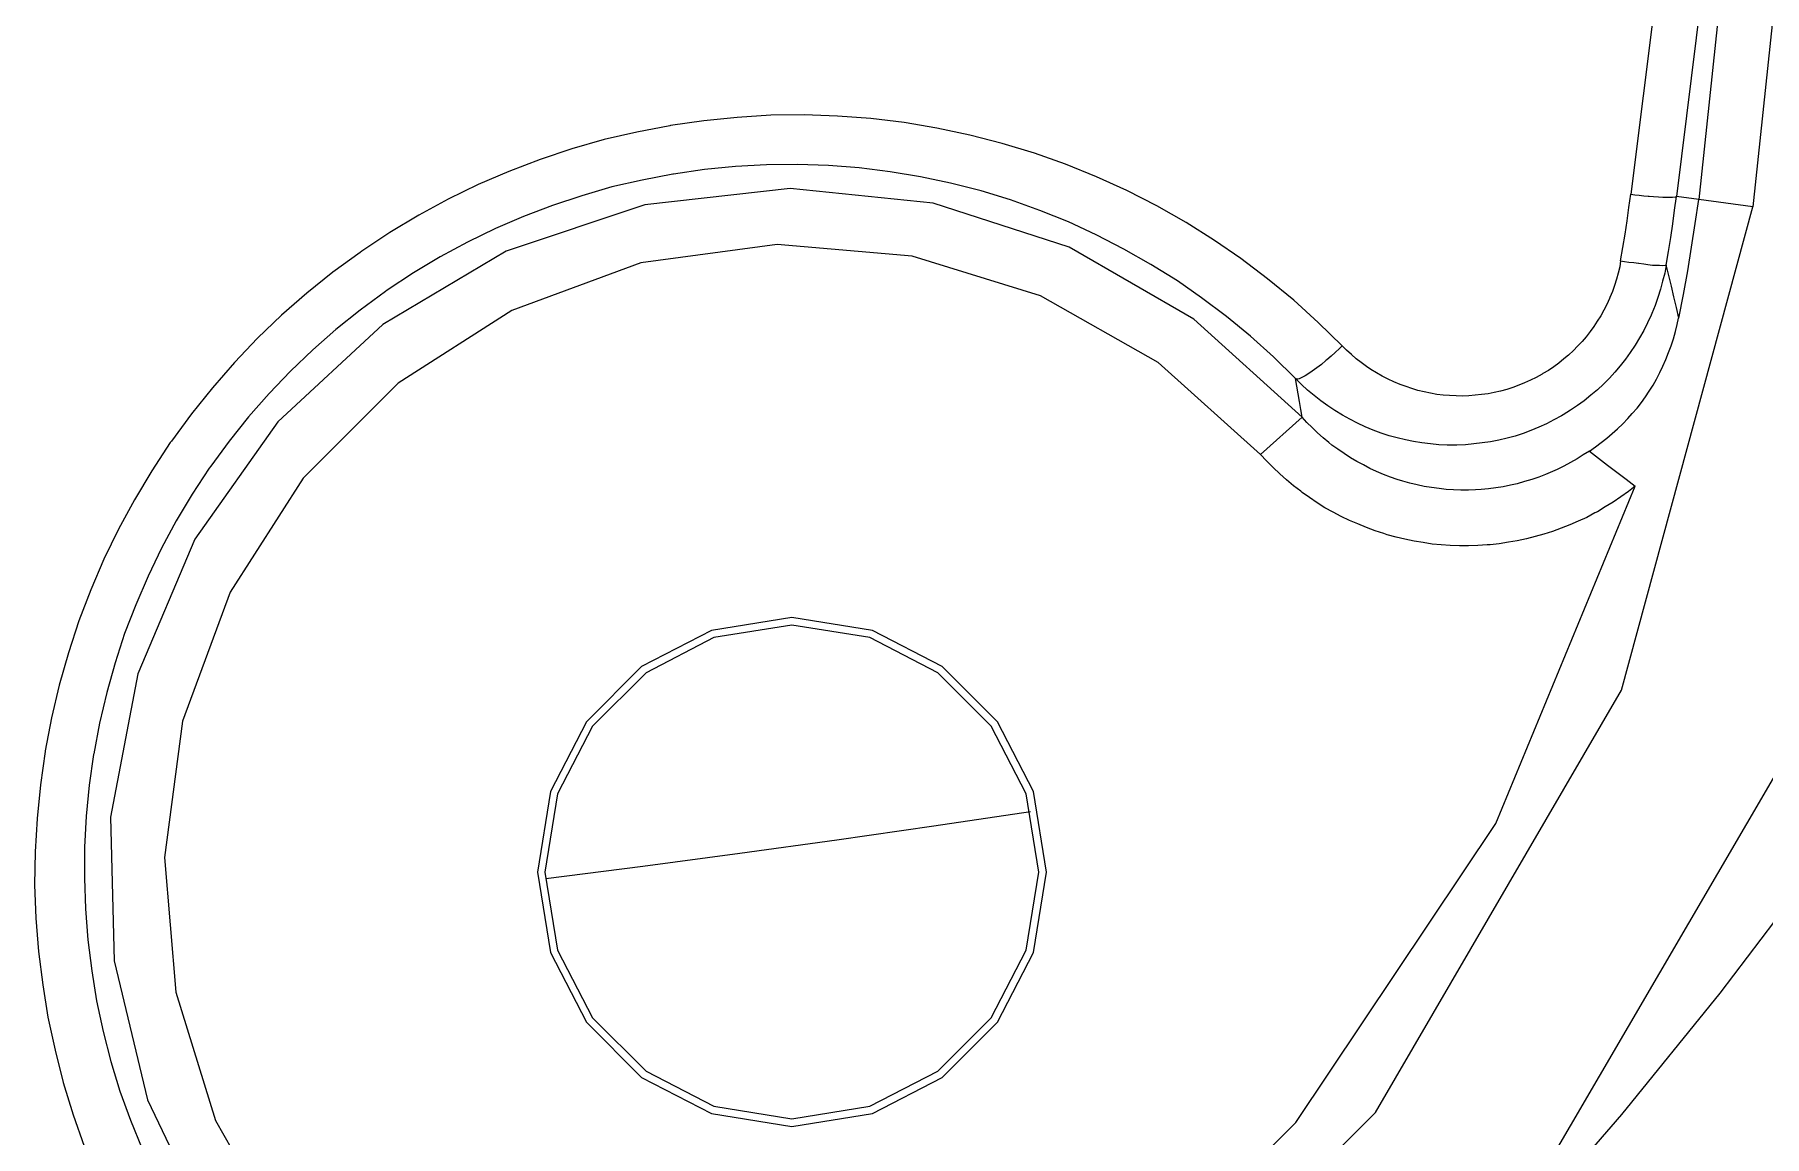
# Model space of a CAD drawing. Header units: millimetres. Extents: x -495897 to 1376592, y -28539 to 470976.
# Drawn here: x 184386 to 185419, y 208655 to 209313 of the extents above; entities that cross this region are included whole.
import ezdxf

# ---------------------------------------------------------------- set-up
doc = ezdxf.new("R2010")
doc.units = ezdxf.units.MM

msp = doc.modelspace()

# ---------------------------------------------------------------- linework, layer by layer
at = {"color": 0}
for p, q in [((185356.631, 209359.79), (185338.886, 209217.388)), ((185383.827, 209358.737), (185366.121, 209215.971)), ((184765.261, 209258.26), (184745.54, 209254.49)), ((184765.807, 209258.39), (184765.261, 209258.26)), ((184785.658, 209261.276), (184765.807, 209258.39)), ((184805.561, 209263.252), (184785.658, 209261.276)), ((184825.607, 209264.487), (184805.561, 209263.252)), ((184845.51, 209264.682), (184825.607, 209264.487)), ((184865.413, 209263.993), (184845.51, 209264.682)), ((184885.277, 209262.524), (184865.413, 209263.993)), ((184905.18, 209260.223), (184885.277, 209262.524)), ((184924.719, 209256.791), (184905.18, 209260.223)), ((184944.388, 209252.657), (184924.719, 209256.791)), ((184726.04, 209250.005), (184706.878, 209244.454)), ((184745.54, 209254.49), (184726.04, 209250.005)), ((184963.745, 209247.665), (184944.388, 209252.657)), ((184982.907, 209241.932), (184963.745, 209247.665)), ((184687.885, 209238.162), (184669.217, 209231.012)), ((184706.878, 209244.454), (184687.885, 209238.162)), ((185001.536, 209235.328), (184982.907, 209241.932)), ((184669.217, 209231.012), (184650.965, 209223.121)), ((184748.79, 209225.825), (184730.681, 209221.704)), ((184767.042, 209229.413), (184748.79, 209225.825)), ((184767.588, 209229.413), (184767.042, 209229.413)), ((184786.035, 209232.065), (184767.588, 209229.413)), ((184804.508, 209233.859), (184786.035, 209232.065)), ((184822.942, 209234.951), (184804.508, 209233.859)), ((184841.571, 209235.146), (184822.942, 209234.951)), ((184860.005, 209234.587), (184841.571, 209235.146)), ((184878.296, 209233.17), (184860.005, 209234.587)), ((184896.743, 209230.83), (184878.296, 209233.17)), ((184914.852, 209227.762), (184896.743, 209230.83)), ((184932.922, 209223.992), (184914.852, 209227.762)), ((185020.009, 209227.762), (185001.536, 209235.328)), ((185038.079, 209219.546), (185020.009, 209227.762)), ((184650.965, 209223.121), (184633.038, 209214.372)), ((184712.793, 209216.478), (184695.23, 209210.745)), ((184730.681, 209221.704), (184712.793, 209216.478)), ((184951.044, 209219.364), (184932.922, 209223.992)), ((184968.607, 209213.995), (184951.044, 209219.364)), ((185056.019, 209210.42), (185038.079, 209219.546)), ((185338.886, 209217.388), (185341.226, 209217.024)), ((185341.226, 209217.024), (185343.878, 209216.842)), ((185343.878, 209216.842), (185346.595, 209216.478)), ((185346.595, 209216.478), (185349.247, 209216.296)), ((185349.247, 209216.296), (185349.806, 209216.153)), ((185349.806, 209216.153), (185352.51, 209215.971)), ((185352.51, 209215.971), (185355.344, 209215.789)), ((185355.344, 209215.789), (185358.061, 209215.607)), ((185358.061, 209215.607), (185358.607, 209215.607)), ((185358.607, 209215.607), (185361.272, 209215.607)), ((185361.272, 209215.607), (185362.182, 209215.607)), ((185362.182, 209215.607), (185363.794, 209215.607)), ((185363.794, 209215.607), (185365.393, 209215.789)), ((185365.393, 209215.789), (185365.757, 209215.789)), ((185365.757, 209215.789), (185365.939, 209215.789)), ((185365.939, 209215.789), (185366.121, 209215.971)), ((185379.381, 209214.177), (185366.121, 209215.971)), ((184615.475, 209204.83), (184598.276, 209194.456)), ((184633.038, 209214.372), (184615.475, 209204.83)), ((184695.23, 209210.745), (184678.031, 209204.141)), ((184986.118, 209207.716), (184968.607, 209213.995)), ((185003.187, 209200.93), (184986.118, 209207.716)), ((185073.4, 209200.566), (185056.019, 209210.42)), ((185411.621, 209209.874), (185379.381, 209214.177)), ((184598.276, 209194.456), (184581.441, 209183.367)), ((184661.196, 209196.991), (184644.504, 209188.723)), ((184678.031, 209204.141), (184661.196, 209196.991)), ((185019.827, 209193.221), (185003.187, 209200.93)), ((185090.404, 209189.789), (185073.4, 209200.566)), ((184644.504, 209188.723), (184628.215, 209179.974)), ((185036.298, 209184.602), (185019.827, 209193.221)), ((185052.431, 209175.476), (185036.298, 209184.602)), ((185106.186, 209179.051), (185090.404, 209189.789)), ((184580.388, 209182.626), (184564.242, 209170.796)), ((184581.441, 209183.367), (184580.388, 209182.626)), ((184628.215, 209179.974), (184612.264, 209170.432)), ((185068.356, 209165.622), (185052.431, 209175.476)), ((185122.098, 209166.857), (185106.186, 209179.051)), ((185332.23, 209174.059), (185331.359, 209170.289)), ((185332.789, 209177.634), (185332.23, 209174.059)), ((185332.789, 209177.634), (185335.129, 209177.27)), ((185335.129, 209177.27), (185337.781, 209176.893)), ((185337.781, 209176.893), (185340.68, 209176.529)), ((185340.68, 209176.529), (185343.384, 209176.165)), ((185343.384, 209176.165), (185343.696, 209176.165)), ((185343.696, 209176.165), (185346.595, 209175.84)), ((185346.595, 209175.84), (185349.117, 209175.476)), ((185349.117, 209175.476), (185351.769, 209175.112)), ((185351.769, 209175.112), (185352.51, 209175.112)), ((185352.51, 209175.112), (185355.162, 209174.93)), ((185355.162, 209174.93), (185356.085, 209174.93)), ((185356.085, 209174.93), (185357.684, 209174.748)), ((185357.684, 209174.748), (185359.296, 209174.93)), ((185360.024, 209175.112), (185359.114, 209170.289)), ((185359.296, 209174.93), (185359.478, 209174.93)), ((185359.478, 209174.93), (185359.842, 209174.93)), ((185359.842, 209174.93), (185360.024, 209175.112)), ((184564.242, 209170.796), (184548.655, 209158.277)), ((184612.264, 209170.432), (184596.664, 209160.071)), ((185082.708, 209155.573), (185068.356, 209165.622)), ((185137.698, 209154.156), (185122.098, 209166.857)), ((185330.267, 209166.675), (185329.214, 209162.905)), ((185331.359, 209170.289), (185330.267, 209166.675)), ((185357.866, 209165.427), (185356.631, 209160.617)), ((185359.114, 209170.289), (185357.866, 209165.427)), ((184548.655, 209158.277), (184533.614, 209145.212)), ((184595.611, 209159.33), (184580.57, 209148.228)), ((184596.664, 209160.071), (184595.611, 209159.33)), ((185097.567, 209144.471), (185082.708, 209155.573)), ((185152.362, 209140.896), (185137.698, 209154.156)), ((185326.185, 209155.209), (185324.534, 209151.634)), ((185326.315, 209155.755), (185326.185, 209155.209)), ((185327.966, 209159.33), (185326.315, 209155.755)), ((185329.214, 209162.905), (185327.966, 209159.33)), ((185354.98, 209155.755), (185353.381, 209150.945)), ((185356.631, 209160.617), (185354.98, 209155.755)), ((184533.614, 209145.212), (184519.301, 209131.406)), ((184580.57, 209148.228), (184566.036, 209136.58)), ((185111.919, 209132.641), (185097.567, 209144.471)), ((185320.959, 209144.835), (185318.801, 209141.624)), ((185322.74, 209148.228), (185320.959, 209144.835)), ((185324.534, 209151.634), (185322.74, 209148.228)), ((185351.08, 209145.212), (185348.935, 209140.532)), ((185351.405, 209146.265), (185351.08, 209145.212)), ((185353.381, 209150.945), (185351.405, 209146.265)), ((185366.628, 209139.661), (185367.369, 209143.418)), ((184566.036, 209136.58), (184552.282, 209124.568)), ((185125.673, 209120.304), (185111.919, 209132.641)), ((185166.545, 209126.908), (185152.362, 209140.896)), ((185314.719, 209135.345), (185312.197, 209132.277)), ((185316.825, 209138.374), (185314.719, 209135.345)), ((185318.801, 209141.624), (185316.825, 209138.374)), ((185346.595, 209136.034), (185344.073, 209131.588)), ((185348.935, 209140.532), (185346.595, 209136.034)), ((185364.34, 209131.042), (185365.575, 209135.345)), ((185365.575, 209135.345), (185366.628, 209139.661)), ((184519.301, 209131.406), (184505.495, 209116.911)), ((184552.282, 209124.568), (184538.84, 209111.685)), ((185162.411, 209122.969), (185159.941, 209120.668)), ((185164.933, 209125.309), (185162.411, 209122.969)), ((185166.545, 209126.908), (185164.933, 209125.309)), ((185169.249, 209124.243), (185166.545, 209126.908)), ((185172.083, 209121.721), (185169.249, 209124.243)), ((185304.67, 209124.061), (185301.784, 209121.357)), ((185307.153, 209126.726), (185304.67, 209124.061)), ((185309.857, 209129.43), (185307.153, 209126.726)), ((185312.197, 209132.277), (185309.857, 209129.43)), ((185338.522, 209122.969), (185335.675, 209118.835)), ((185341.408, 209127.272), (185338.522, 209122.969)), ((185344.073, 209131.588), (185341.408, 209127.272)), ((185359.842, 209118.705), (185361.454, 209122.787)), ((185361.454, 209122.787), (185362.871, 209126.908)), ((185362.871, 209126.908), (185364.34, 209131.042)), ((184505.495, 209116.911), (184492.43, 209101.818)), ((185138.79, 209107.369), (185125.673, 209120.304)), ((185151.491, 209113.661), (185148.605, 209111.685)), ((185154.208, 209115.806), (185151.491, 209113.661)), ((185156.86, 209118.146), (185154.208, 209115.806)), ((185157.419, 209118.523), (185156.86, 209118.146)), ((185159.941, 209120.668), (185157.419, 209118.523)), ((185174.982, 209119.199), (185172.083, 209121.721)), ((185178.011, 209116.911), (185174.982, 209119.199)), ((185181.209, 209114.571), (185178.011, 209116.911)), ((185183.731, 209112.79), (185181.209, 209114.571)), ((185187.137, 209110.814), (185183.731, 209112.79)), ((185289.811, 209112.231), (185286.379, 209110.255)), ((185292.84, 209114.389), (185289.811, 209112.231)), ((185295.869, 209116.547), (185292.84, 209114.389)), ((185298.937, 209119.017), (185295.869, 209116.547)), ((185301.784, 209121.357), (185298.937, 209119.017)), ((185332.607, 209114.935), (185329.396, 209111.178)), ((185335.675, 209118.835), (185332.607, 209114.935)), ((185356.267, 209110.996), (185358.061, 209114.753)), ((185358.061, 209114.753), (185359.842, 209118.705)), ((184492.43, 209101.818), (184479.729, 209086.27)), ((184538.84, 209111.685), (184526.087, 209098.425)), ((185139.115, 209107.239), (185138.79, 209107.369)), ((185142.365, 209103.794), (185138.79, 209107.369)), ((185139.661, 209107.057), (185139.115, 209107.239)), ((185140.22, 209107.057), (185139.661, 209107.057)), ((185140.909, 209107.239), (185140.22, 209107.057)), ((185141.819, 209107.551), (185140.909, 209107.239)), ((185142.183, 209107.733), (185141.819, 209107.551)), ((185144.523, 209109.02), (185142.183, 209107.733)), ((185145.953, 209100.401), (185142.365, 209103.794)), ((185146.629, 209110.255), (185144.523, 209109.02)), ((185148.605, 209111.685), (185146.629, 209110.255)), ((185148.605, 209111.685), (185148.605, 209111.685)), ((185190.569, 209108.838), (185187.137, 209110.814)), ((185193.962, 209107.057), (185190.569, 209108.838)), ((185197.537, 209105.445), (185193.962, 209107.057)), ((185201.125, 209103.794), (185197.537, 209105.445)), ((185204.7, 209102.559), (185201.125, 209103.794)), ((185208.275, 209101.324), (185204.7, 209102.559)), ((185268.491, 209102), (185264.916, 209100.765)), ((185272.066, 209103.287), (185268.491, 209102)), ((185275.459, 209104.717), (185272.066, 209103.287)), ((185279.034, 209106.316), (185275.459, 209104.717)), ((185282.427, 209107.928), (185279.034, 209106.316)), ((185285.872, 209109.891), (185282.427, 209107.928)), ((185286.379, 209110.255), (185285.872, 209109.891)), ((185322.558, 209103.976), (185318.983, 209100.583)), ((185326.185, 209107.551), (185322.558, 209103.976)), ((185329.396, 209111.178), (185326.185, 209107.551)), ((185349.806, 209099.855), (185352.133, 209103.469)), ((185352.133, 209103.469), (185354.291, 209107.057)), ((185354.291, 209107.057), (185356.267, 209110.996)), ((184526.087, 209098.425), (184513.932, 209084.437)), ((185149.892, 209097.19), (185145.953, 209100.401)), ((185153.831, 209093.979), (185149.892, 209097.19)), ((185158.095, 209091.093), (185153.831, 209093.979)), ((185211.85, 209100.219), (185208.275, 209101.324)), ((185215.607, 209099.348), (185211.85, 209100.219)), ((185219.377, 209098.607), (185215.607, 209099.348)), ((185223.134, 209097.879), (185219.377, 209098.607)), ((185226.891, 209097.372), (185223.134, 209097.879)), ((185230.7, 209097.19), (185226.891, 209097.372)), ((185234.6, 209097.008), (185230.7, 209097.19)), ((185238.357, 209096.826), (185234.6, 209097.008)), ((185242.296, 209097.008), (185238.357, 209096.826)), ((185238.357, 209096.826), (185238.357, 209096.826)), ((185246.066, 209097.372), (185242.296, 209097.008)), ((185249.823, 209097.736), (185246.066, 209097.372)), ((185253.762, 209098.243), (185249.823, 209097.736)), ((185257.389, 209098.984), (185253.762, 209098.243)), ((185261.146, 209099.855), (185257.389, 209098.984)), ((185264.916, 209100.765), (185261.146, 209099.855)), ((185307.153, 209091.275), (185302.889, 209088.389)), ((185311.092, 209094.122), (185307.153, 209091.275)), ((185315.031, 209097.372), (185311.092, 209094.122)), ((185318.983, 209100.583), (185315.031, 209097.372)), ((185342.643, 209089.663), (185345.165, 209093.069)), ((185345.165, 209093.069), (185347.648, 209096.462)), ((185347.648, 209096.462), (185349.806, 209099.855)), ((184479.729, 209086.27), (184467.886, 209069.955)), ((184513.932, 209084.437), (184502.284, 209069.955)), ((185117.834, 209062.064), (185142.742, 209084.307)), ((185145.576, 209081.044), (185142.742, 209084.307)), ((185148.605, 209078.015), (185145.576, 209081.044)), ((185162.229, 209088.246), (185158.095, 209091.093)), ((185166.727, 209085.542), (185162.229, 209088.246)), ((185171.212, 209083.02), (185166.727, 209085.542)), ((185175.671, 209080.68), (185171.212, 209083.02)), ((185293.022, 209082.656), (185288.524, 209080.355)), ((185297.52, 209084.996), (185293.022, 209082.656)), ((185298.573, 209085.724), (185297.52, 209084.996)), ((185302.889, 209088.389), (185298.573, 209085.724)), ((185334.024, 209080.355), (185337.092, 209083.384)), ((185337.092, 209083.384), (185339.757, 209086.413)), ((185339.757, 209086.413), (185342.643, 209089.663)), ((185151.868, 209074.947), (185148.605, 209078.015)), ((185155.261, 209071.918), (185151.868, 209074.947)), ((185158.654, 209069.084), (185155.261, 209071.918)), ((185180.338, 209078.574), (185175.671, 209080.68)), ((185185.161, 209076.598), (185180.338, 209078.574)), ((185189.841, 209074.817), (185185.161, 209076.598)), ((185194.651, 209073.153), (185189.841, 209074.817)), ((185199.513, 209071.918), (185194.651, 209073.153)), ((185204.323, 209070.683), (185199.513, 209071.918)), ((185209.185, 209069.76), (185204.323, 209070.683)), ((185265.098, 209071.736), (185260.054, 209070.501)), ((185269.908, 209072.971), (185265.098, 209071.736)), ((185274.588, 209074.622), (185269.908, 209072.971)), ((185279.216, 209076.416), (185274.588, 209074.622)), ((185283.896, 209078.21), (185279.216, 209076.416)), ((185288.524, 209080.355), (185283.896, 209078.21)), ((185321.141, 209069.084), (185324.534, 209071.736)), ((185324.534, 209071.736), (185327.784, 209074.44)), ((185327.784, 209074.44), (185330.995, 209077.287)), ((185330.995, 209077.287), (185334.024, 209080.355)), ((184467.158, 209069.084), (184456.238, 209052.197)), ((184467.886, 209069.955), (184467.158, 209069.084)), ((184502.284, 209069.955), (184491.325, 209055.096)), ((185121.409, 209058.112), (185117.834, 209062.064)), ((185160.435, 209067.615), (185158.654, 209069.084)), ((185164.023, 209065.132), (185160.435, 209067.615)), ((185167.78, 209062.61), (185164.023, 209065.132)), ((185171.537, 209060.088), (185167.78, 209062.61)), ((185214.19, 209068.889), (185209.185, 209069.76)), ((185219.234, 209068.343), (185214.19, 209068.889)), ((185224.226, 209067.797), (185219.234, 209068.343)), ((185229.231, 209067.615), (185224.226, 209067.797)), ((185234.457, 209067.615), (185229.231, 209067.615)), ((185234.964, 209067.615), (185234.457, 209067.615)), ((185240.19, 209067.797), (185234.964, 209067.615)), ((185245.195, 209068.343), (185240.19, 209067.797)), ((185250.187, 209068.889), (185245.195, 209068.343)), ((185255.231, 209069.578), (185250.187, 209068.889)), ((185260.054, 209070.501), (185255.231, 209069.578)), ((185310.403, 209061.7), (185306.828, 209059.399)), ((185314.16, 209064.027), (185310.403, 209061.7)), ((185314.16, 209064.027), (185317.748, 209066.549)), ((185317.748, 209066.549), (185321.141, 209069.084)), ((184456.238, 209052.197), (184445.838, 209034.998)), ((184490.454, 209053.848), (184480.223, 209038.261)), ((184491.325, 209055.096), (184490.454, 209053.848)), ((185125.361, 209054.173), (185121.409, 209058.112)), ((185129.3, 209050.416), (185125.361, 209054.173)), ((185133.382, 209046.841), (185129.3, 209050.416)), ((185175.294, 209057.748), (185171.537, 209060.088)), ((185179.246, 209055.772), (185175.294, 209057.748)), ((185183.185, 209053.666), (185179.246, 209055.772)), ((185187.137, 209051.885), (185183.185, 209053.666)), ((185191.258, 209050.039), (185187.137, 209051.885)), ((185195.392, 209048.44), (185191.258, 209050.039)), ((185288.03, 209050.039), (185283.896, 209048.44)), ((185292.112, 209051.885), (185288.03, 209050.039)), ((185294.998, 209053.12), (185292.112, 209051.885)), ((185298.937, 209055.096), (185294.998, 209053.12)), ((185302.889, 209057.241), (185298.937, 209055.096)), ((185306.828, 209059.399), (185302.889, 209057.241)), ((185137.503, 209043.253), (185133.382, 209046.841)), ((185142.001, 209040.042), (185137.503, 209043.253)), ((185142.742, 209039.314), (185142.001, 209040.042)), ((185199.513, 209047.023), (185195.392, 209048.44)), ((185202.724, 209046.152), (185199.513, 209047.023)), ((185207.04, 209044.865), (185202.724, 209046.152)), ((185211.343, 209043.812), (185207.04, 209044.865)), ((185215.607, 209042.889), (185211.343, 209043.812)), ((185219.923, 209042.2), (185215.607, 209042.889)), ((185224.421, 209041.654), (185219.923, 209042.2)), ((185228.724, 209041.108), (185224.421, 209041.654)), ((185232.988, 209040.913), (185228.724, 209041.108)), ((185237.486, 209040.731), (185232.988, 209040.913)), ((185241.984, 209040.731), (185237.486, 209040.731)), ((185246.248, 209040.913), (185241.984, 209040.731)), ((185249.498, 209041.108), (185246.248, 209040.913)), ((185253.957, 209041.472), (185249.498, 209041.108)), ((185258.26, 209042.018), (185253.957, 209041.472)), ((185262.758, 209042.707), (185258.26, 209042.018)), ((185267.022, 209043.63), (185262.758, 209042.707)), ((185271.143, 209044.501), (185267.022, 209043.63)), ((185275.459, 209045.775), (185271.143, 209044.501)), ((185279.775, 209047.023), (185275.459, 209045.775)), ((185283.896, 209048.44), (185279.775, 209047.023)), ((185337.469, 209039.86), (185332.971, 209036.649)), ((185341.551, 209043.071), (185337.469, 209039.86)), ((184445.838, 209034.998), (184436.335, 209017.487)), ((184480.223, 209038.261), (184470.733, 209022.297)), ((185147.188, 209036.285), (185142.742, 209039.314)), ((185151.686, 209033.217), (185147.188, 209036.285)), ((185156.314, 209030.188), (185151.686, 209033.217)), ((185161.176, 209027.484), (185156.314, 209030.188)), ((185323.663, 209030.734), (185318.983, 209027.848)), ((185328.291, 209033.581), (185323.663, 209030.734)), ((185332.971, 209036.649), (185328.291, 209033.581)), ((184470.733, 209022.297), (184461.971, 209006.021)), ((185165.986, 209025.001), (185161.176, 209027.484)), ((185171.03, 209022.661), (185165.986, 209025.001)), ((185175.853, 209020.516), (185171.03, 209022.661)), ((185181.027, 209018.358), (185175.853, 209020.516)), ((185302.512, 209019.957), (185297.338, 209017.994)), ((185307.517, 209022.115), (185302.512, 209019.957)), ((185312.561, 209024.455), (185307.517, 209022.115)), ((185317.371, 209027.12), (185312.561, 209024.455)), ((185318.983, 209027.848), (185317.371, 209027.12)), ((184436.335, 209017.487), (184427.573, 208999.547)), ((185186.253, 209016.382), (185181.027, 209018.358)), ((185191.44, 209014.783), (185186.253, 209016.382)), ((185193.416, 209014.042), (185191.44, 209014.783)), ((185198.785, 209012.625), (185193.416, 209014.042)), ((185203.959, 209011.39), (185198.785, 209012.625)), ((185209.562, 209010.285), (185203.959, 209011.39)), ((185214.918, 209009.414), (185209.562, 209010.285)), ((185220.287, 209008.491), (185214.918, 209009.414)), ((185260.236, 209008.673), (185254.867, 209007.997)), ((185265.787, 209009.596), (185260.236, 209008.673)), ((185271.143, 209010.467), (185265.787, 209009.596)), ((185276.564, 209011.572), (185271.143, 209010.467)), ((185281.738, 209012.989), (185276.564, 209011.572)), ((185286.925, 209014.406), (185281.738, 209012.989)), ((185292.112, 209016.018), (185286.925, 209014.406)), ((185297.338, 209017.994), (185292.112, 209016.018)), ((184427.573, 208999.547), (184419.695, 208981.256)), ((184461.971, 209006.021), (184453.898, 208989.329)), ((185225.656, 209007.997), (185220.287, 209008.491)), ((185231.025, 209007.62), (185225.656, 209007.997)), ((185236.563, 209007.438), (185231.025, 209007.62)), ((185241.984, 209007.438), (185236.563, 209007.438)), ((185247.535, 209007.62), (185241.984, 209007.438)), ((185253.073, 209007.997), (185247.535, 209007.62)), ((185254.867, 209007.997), (185253.073, 209007.997)), ((184453.898, 208989.329), (184446.566, 208972.312)), ((184419.695, 208981.256), (184412.532, 208962.64)), ((184446.566, 208972.312), (184439.91, 208955.113)), ((184412.532, 208962.64), (184406.435, 208943.647)), ((184439.91, 208955.113), (184434.19, 208937.55)), ((184406.435, 208943.647), (184400.884, 208924.29)), ((184434.19, 208937.55), (184429.185, 208919.844)), ((184400.884, 208924.29), (184396.204, 208904.803)), ((184429.185, 208919.844), (184424.869, 208901.553)), ((184396.204, 208904.803), (184392.447, 208885.082)), ((184424.869, 208901.553), (184421.476, 208883.288)), ((184392.447, 208884.718), (184389.613, 208864.815)), ((184392.447, 208885.082), (184392.447, 208884.718)), ((184421.294, 208882.924), (184418.772, 208864.49)), ((184421.476, 208883.288), (184421.294, 208882.924)), ((184389.613, 208864.815), (184387.637, 208844.769)), ((184418.772, 208864.49), (184416.991, 208846.004)), ((184387.637, 208844.769), (184386.532, 208824.866)), ((184416.991, 208846.004), (184415.925, 208827.57)), ((184386.532, 208824.866), (184386.168, 208805.015)), ((184415.925, 208827.57), (184415.925, 208809.136)), ((185448.671, 208815.194), (185392.082, 208740.483)), ((184386.168, 208805.015), (184386.896, 208785.112)), ((184415.925, 208809.136), (184416.484, 208790.65)), ((184386.896, 208785.112), (184388.508, 208765.248)), ((184416.484, 208790.65), (184417.901, 208772.216)), ((184417.901, 208772.216), (184420.241, 208753.782)), ((184388.508, 208765.248), (184391.03, 208745.345)), ((184420.241, 208753.782), (184423.088, 208735.855)), ((184391.03, 208745.345), (184394.059, 208725.988)), ((185392.082, 208740.483), (185333.335, 208667.93)), ((184423.088, 208735.855), (184427.027, 208717.551)), ((184394.059, 208725.988), (184398.362, 208706.267)), ((184427.027, 208717.551), (184431.707, 208699.663)), ((184398.362, 208706.267), (184403.224, 208686.962)), ((184431.707, 208699.663), (184437.076, 208681.918)), ((184403.224, 208686.962), (184409.1, 208667.787)), ((184437.076, 208681.918), (184443.355, 208664.537)), ((185333.335, 208667.93), (185272.43, 208597.899)), ((184409.1, 208667.787), (184415.743, 208648.95)), ((184443.355, 208664.537), (184450.323, 208647.52))]:
    msp.add_line(p, q, dxfattribs=at)
for points in [[(185379.381, 211812.513), (185434.41, 211293.943), (185461.931, 210773.813), (185461.931, 210253.007), (185434.41, 209732.786), (185379.381, 209214.177)], [(185411.621, 211816.803), (185466.832, 211296.543), (185494.431, 210774.593), (185494.431, 210252.071), (185466.832, 209730.134), (185411.621, 209209.874)], [(185142.742, 209084.307), (185078.054, 209142.859), (185003.694, 209185.72), (184922.431, 209211.993), (184837.073, 209220.755), (184750.389, 209211.109)], [(185332.789, 209177.634), (185334.141, 209185.59), (185335.428, 209193.533), (185336.637, 209201.489), (185337.794, 209209.445), (185338.886, 209217.388)], [(185360.024, 209175.112), (185361.389, 209183.276), (185362.676, 209191.453), (185363.885, 209199.63), (185365.029, 209207.794), (185366.121, 209215.971)], [(184441.015, 208239.45), (184729.615, 208317.645), (184981.659, 208464.454), (185186.461, 208669.23), (185333.335, 208921.261), (185411.621, 209209.874)], [(184750.389, 209211.109), (184667.722, 209183.38), (184593.986, 209139.518), (184531.339, 209081.538), (184481.887, 209011.403), (184447.801, 208931.128)], [(185367.551, 209143.418), (185370.32, 209157.484), (185372.855, 209171.589), (185375.195, 209185.72), (185377.366, 209199.916), (185379.381, 209214.177)], [(185117.834, 209062.064), (185056.825, 209117.002), (184986.573, 209156.756), (184909.86, 209180.481), (184829.429, 209187.293), (184748.062, 209176.347)], [(184471.279, 208141.443), (184779.743, 208225.54), (185049.181, 208382.775), (185268.192, 208601.786), (185425.414, 208871.237), (185509.446, 209179.792)], [(184748.062, 209176.347), (184671.037, 209148.059), (184603.151, 209104.535), (184546.432, 209047.79), (184502.869, 208979.878), (184474.49, 208902.827)], [(185367.551, 209143.418), (185366.121, 209149.762), (185364.652, 209156.145), (185363.144, 209162.528), (185361.61, 209168.924), (185360.024, 209175.294)], [(185142.742, 209084.307), (185141.975, 209088.922), (185141.208, 209093.55), (185140.428, 209098.165), (185139.622, 209102.767), (185138.79, 209107.369)], [(185314.16, 209064.027), (185319.568, 209059.841), (185325.041, 209055.655), (185330.54, 209051.456), (185336.052, 209047.257), (185341.551, 209043.071)], [(184607.766, 208309.299), (184809.175, 208392.46), (184987.73, 208511.891), (185138.972, 208663.12), (185258.403, 208841.675), (185341.551, 209043.071)], [(184838.178, 208964.603), (184790.182, 208956.881), (184748.478, 208935.34), (184715.575, 208902.476), (184693.995, 208860.772), (184686.234, 208812.711)], [(184838.178, 208960.157), (184791.599, 208952.643), (184751.13, 208931.726), (184719.202, 208899.824), (184698.259, 208859.342), (184690.732, 208812.711)], [(184990.07, 208812.711), (184982.335, 208860.772), (184960.794, 208902.476), (184927.93, 208935.34), (184886.239, 208956.881), (184838.178, 208964.603)], [(184985.611, 208812.711), (184978.084, 208859.342), (184957.141, 208899.824), (184925.2, 208931.726), (184884.731, 208952.643), (184838.178, 208960.157)], [(184447.801, 208931.128), (184431.551, 208845.445), (184433.709, 208759.671), (184453.586, 208676.64), (184490.519, 208599.212), (184543.832, 208530.208)], [(184474.49, 208902.827), (184463.648, 208821.46), (184470.473, 208741.081), (184494.172, 208664.42), (184533.887, 208594.22), (184588.786, 208533.237)], [(184691.278, 208808.772), (184749.206, 208816.221), (184807.121, 208823.956), (184864.997, 208831.99), (184922.821, 208840.31), (184980.567, 208848.903)], [(184686.234, 208812.711), (184693.995, 208764.715), (184715.575, 208723.011), (184748.478, 208690.108), (184790.182, 208668.528), (184838.178, 208660.78)], [(184690.732, 208812.711), (184698.259, 208766.158), (184719.202, 208725.728), (184751.13, 208693.865), (184791.599, 208672.961), (184838.178, 208665.46)], [(184838.178, 208660.78), (184886.239, 208668.528), (184927.93, 208690.121), (184960.794, 208723.011), (184982.335, 208764.715), (184990.07, 208812.711)], [(184838.178, 208665.46), (184884.731, 208672.961), (184925.2, 208693.865), (184957.128, 208725.728), (184978.084, 208766.158), (184985.611, 208812.711)]]:
    msp.add_lwpolyline(points, dxfattribs=at)

doc.saveas('drawing.dxf')
